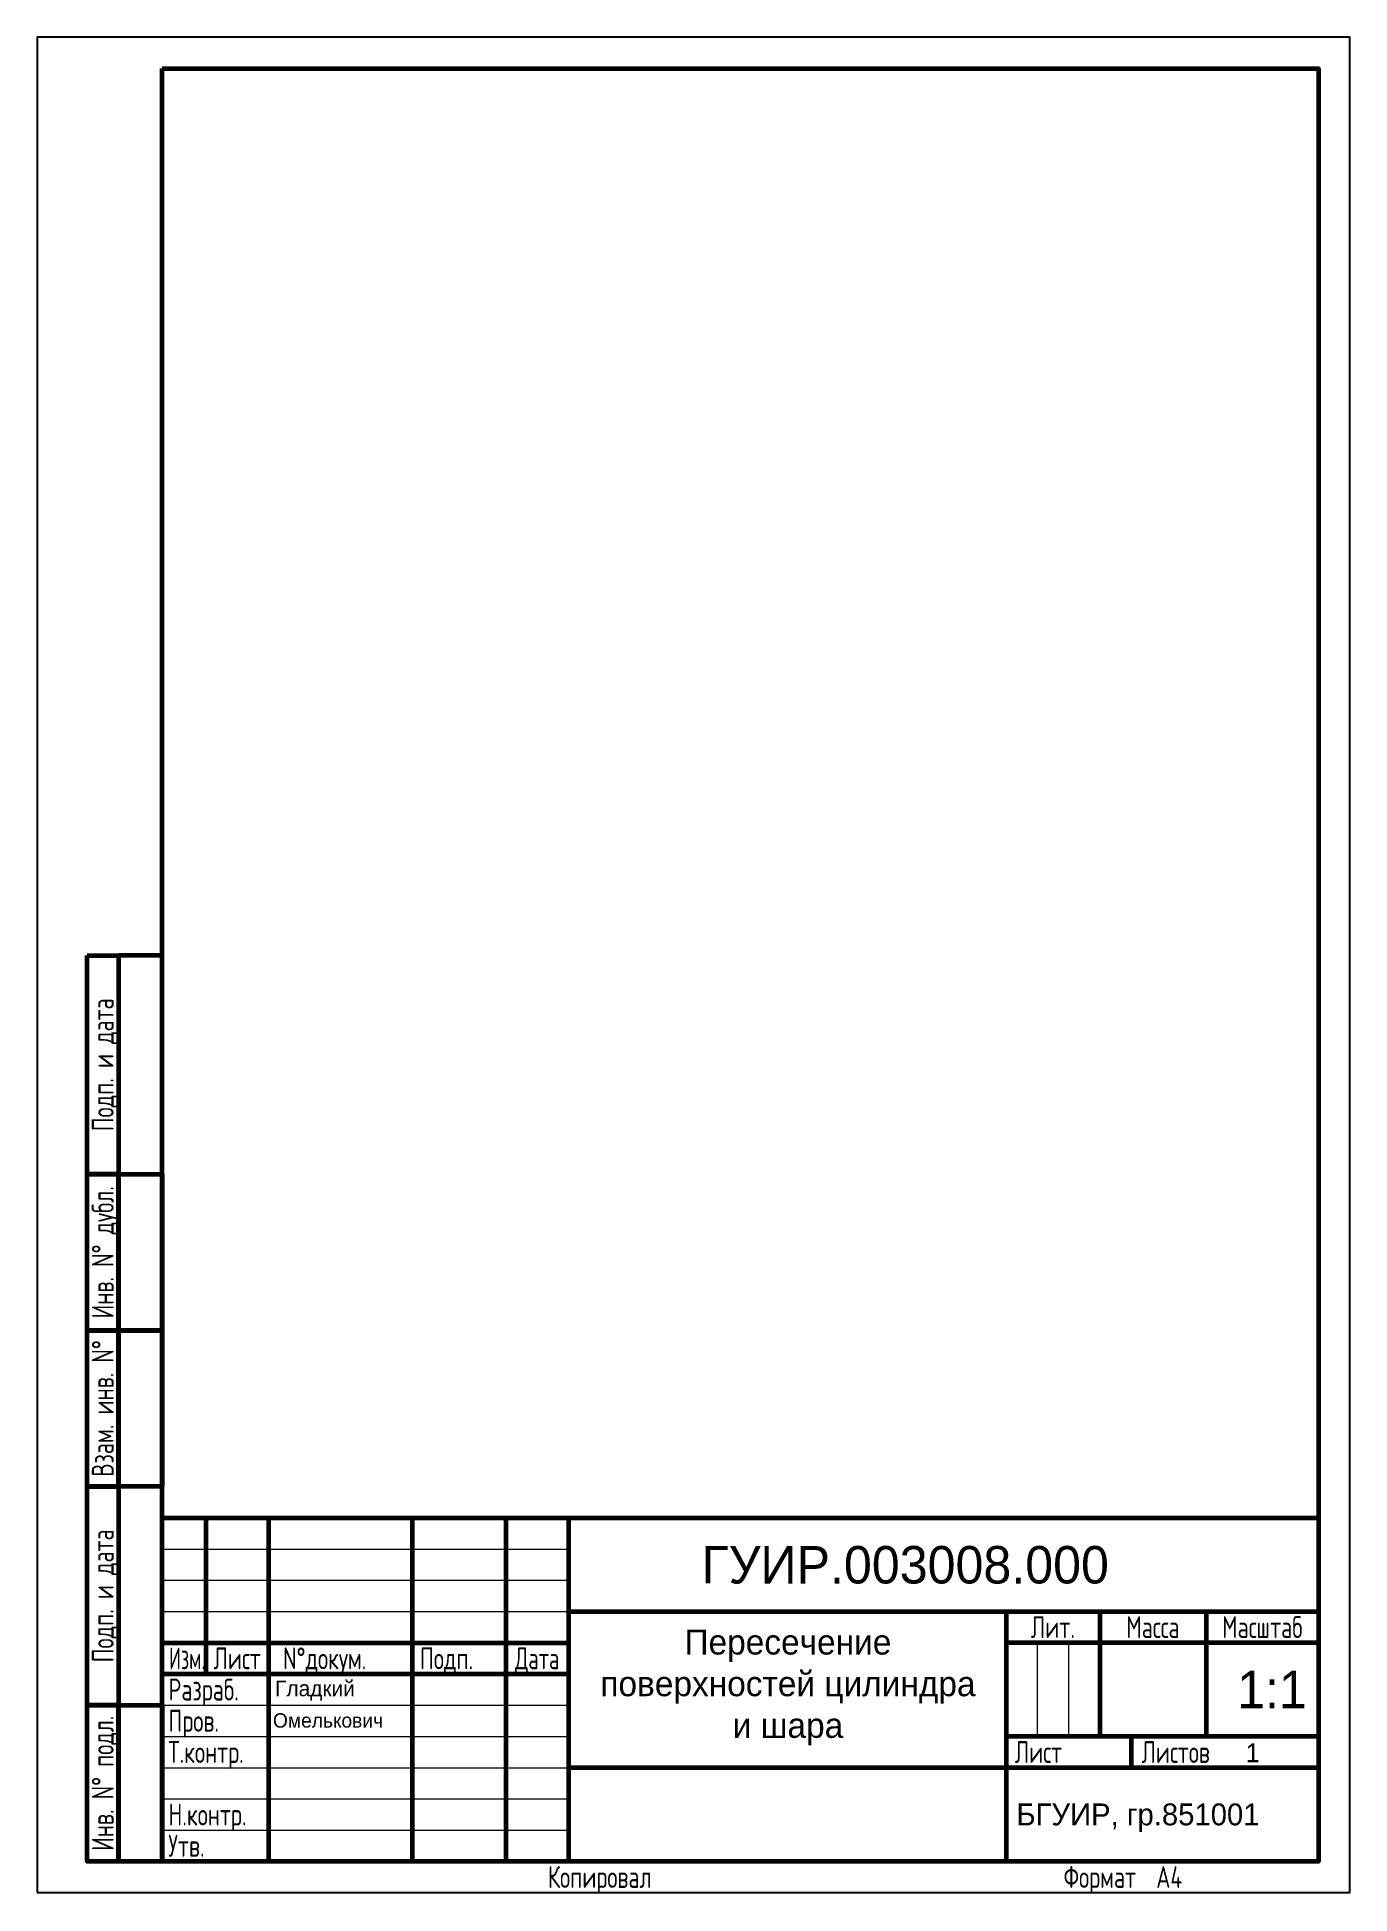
# Paper-space layout 'А4' of a CAD drawing. Header units: millimetres. Extents: x -3 to 207, y -3 to 294.
import ezdxf
from ezdxf.enums import TextEntityAlignment as Align

# ---------------------------------------------------------------- set-up
doc = ezdxf.new("R2010")
doc.units = ezdxf.units.MM
doc.layers.get('0').update_dxf_attribs({"color": 8})
doc.layers.add('VPORTS', color=3, linetype='Continuous', plot=False)
doc.layers.add('РАМКА', color=7, linetype='Continuous', lineweight=60)
doc.layers.add('ТОНКИЕ', color=7, linetype='Continuous', lineweight=20)
doc.styles.add('СПДС', font='geniso.shx', dxfattribs={"width": 0.8})

# ---------------------------------------------------------------- blocks, each defined once
blk = doc.blocks.new('*U2')
at = {"color": 0, "linetype": 'Continuous', "lineweight": 25}
blk.add_lwpolyline([(-210, 0), (0, 0), (0, 297), (-210, 297)], close=True, dxfattribs=at)
at = {"color": 0, "linetype": 'Continuous', "lineweight": -2}
for points in [[(-190, 292), (-5, 292), (-5, 5), (-190, 5)], [(-202, 150), (-197, 150), (-197, 115), (-202, 115)], [(-197, 115), (-190, 115), (-190, 150), (-197, 150)], [(-202, 115), (-197, 115), (-197, 90), (-202, 90)], [(-197, 115), (-190, 115), (-190, 90), (-197, 90)], [(-202, 90), (-197, 90), (-197, 65), (-202, 65)], [(-197, 90), (-190, 90), (-190, 65), (-197, 65)], [(-202, 65), (-197, 65), (-197, 30), (-202, 30)], [(-197, 30), (-190, 30), (-190, 65), (-197, 65)], [(-202, 30), (-197, 30), (-197, 5), (-202, 5)], [(-197, 30), (-190, 30), (-190, 5), (-197, 5)]]:
    blk.add_lwpolyline(points, close=True, dxfattribs=at)
at = {"color": 0, "linetype": 'Continuous', "lineweight": 20, "style": 'СПДС', "width": 0.8}
for s, p in [('Подп. и дата', (-199.5, 132.5)), ('Инв. N%%D дубл.', (-199.5, 102.5)), ('Взам. инв. N%%D', (-199.5, 77.5)), ('Подп. и дата', (-199.5, 47.5)), ('Инв. N%%D подл.', (-199.5, 17.5))]:
    blk.add_text(s, height=3.5, rotation=90, dxfattribs=at).set_placement(p, align=Align.MIDDLE_CENTER)
blk = doc.blocks.new('*U3')
at = {"color": 0, "linetype": 'Continuous', "lineweight": -2}
for p, q in [((-178, 55), (-178, 30)), ((-168, 55), (-168, 0)), ((-145, 55), (-145, 0)), ((-130, 55), (-130, 0)), ((-120, 55), (-120, 0)), ((-120, 40), (0, 40)), ((-50, 40), (-50, 0)), ((-35, 40), (-35, 20)), ((-18, 40), (-18, 20)), ((-185, 35), (-120, 35)), ((0, 35), (-50, 35)), ((-185, 30), (-120, 30)), ((0, 20), (-50, 20)), ((-30, 20), (-30, 15)), ((0, 15), (-120, 15))]:
    blk.add_line(p, q, dxfattribs=at)
at = {"color": 0, "linetype": 'Continuous', "lineweight": 20}
for p, q in [((-185, 50), (-120, 50)), ((-185, 45), (-120, 45)), ((-185, 40), (-120, 40)), ((-45, 35), (-45, 20)), ((-40, 35), (-40, 20)), ((-185, 25), (-120, 25)), ((-185, 20), (-120, 20)), ((-185, 15), (-120, 15)), ((-185, 10), (-120, 10)), ((-185, 5), (-120, 5))]:
    blk.add_line(p, q, dxfattribs=at)
at = {"color": 0, "linetype": 'Continuous', "lineweight": -2}
blk.add_lwpolyline([(-185, 55), (0, 55), (0, 0), (-185, 0)], close=True, dxfattribs=at)
at = {"color": 0, "linetype": 'Continuous', "lineweight": 20, "style": 'СПДС'}
for s, width, p in [('Лит.', 0.8, (-42.5, 37.5)), ('Масса', 0.8, (-26.5, 37.5)), ('Масштаб', 0.8, (-9, 37.5)), ('Изм.', 0.7, (-181, 32.5)), ('Лист', 0.8, (-173, 32.5)), ('N%%Dдокум.', 0.8, (-159, 32.5)), ('Подп.', 0.8, (-139.5, 32.5)), ('Дата', 0.75, (-125, 32.5)), ('Лист', 0.8, (-44.82, 17.5)), ('Листов', 0.8, (-22.86, 17.5)), ('Копировал', 0.8, (-115, -2.5)), ('Формат', 0.8, (-35, -2.5))]:
    blk.add_text(s, height=3.5, dxfattribs=dict(at, width=width)).set_placement(p, align=Align.MIDDLE_CENTER)
at = {"color": 0, "linetype": 'Continuous', "lineweight": 20, "style": 'СПДС', "flags": 8}
for tag, height, width, p in [('IZM1', 3.5, 0.8, (-181.5, 50.75)), ('LIST1', 3.5, 0.8, (-173, 50.75)), ('NDOC1', 3.5, 0.7, (-157, 50.75)), ('DAT1', 3.5, 0.6, (-125, 50.75)), ('IZM2', 3.5, 0.8, (-181.5, 45.75)), ('LIST2', 3.5, 0.8, (-173, 45.75)), ('NDOC2', 3.5, 0.7, (-157, 45.75)), ('DAT2', 3.5, 0.6, (-125, 45.75)), ('OBOZNACHEN', 5, 0.8, (-60, 45)), ('IZM3', 3.5, 0.8, (-181.5, 40.75)), ('LIST3', 3.5, 0.8, (-173, 40.75)), ('NDOC3', 3.5, 0.7, (-157, 40.75)), ('DAT3', 3.5, 0.6, (-125, 40.75)), ('IZM4', 3.5, 0.8, (-181.5, 35.75)), ('LIST4', 3.5, 0.8, (-173, 35.75)), ('NDOC4', 3.5, 0.7, (-157, 35.75)), ('DAT4', 3.5, 0.6, (-125, 35.75)), ('NAME-PRODUKT1', 3.5, 0.8, (-85, 32.5)), ('NAME-PRODUKT2', 3.5, 0.8, (-85, 28)), ('DATE1', 3.5, 0.6, (-125, 25.75)), ('NAME-PRODUKT3', 3.5, 0.8, (-85, 23.5)), ('DATE2', 3.5, 0.6, (-125, 20.75)), ('DATE3', 3.5, 0.6, (-125, 15.75)), ('NAME-DOCUMENT', 3.5, 0.8, (-84.97, 16.5)), ('DATE4', 3.5, 0.6, (-125, 10.75)), ('NAME-MAT1', 3.5, 0.8, (-85, 10)), ('DATE5', 3.5, 0.6, (-125, 5.75)), ('NAME-MAT2', 3.5, 0.8, (-85, 5.5)), ('ORGANIZATION', 5, 0.7, (-25, 5.5)), ('ORGANIZATION1', 3.5, 0.8, (-25, 8)), ('ORGANIZATION2', 3.5, 0.8, (-25, 3)), ('DATE6', 3.5, 0.6, (-125, 0.75)), ('NAME-MAT3', 3.5, 0.8, (-85, 1))]:
    blk.add_attdef(tag, text='', height=height, dxfattribs=dict(at, width=width)).set_placement(p, align=Align.CENTER)
for tag, p, width in [('JOB1', (-184, 25.75), 0.8), ('NAME1', (-167, 25.75), 0.7), ('JOB2', (-184, 20.75), 0.8), ('NAME2', (-167, 20.75), 0.7), ('JOB3', (-184, 15.75), 0.8), ('NAME3', (-167, 15.75), 0.7), ('JOB4', (-184, 10.75), 0.8), ('NAME4', (-167, 10.75), 0.7), ('JOB5', (-184, 5.75), 0.8), ('NAME5', (-167, 5.75), 0.7), ('JOB6', (-184, 0.75), 0.8), ('NAME6', (-167, 0.75), 0.7), ('FORMAT', (-25.97, -4.25), 0.8)]:
    blk.add_attdef(tag, p, '', height=3.5, dxfattribs=dict(at, width=width))
at = {"color": 0, "linetype": 'Continuous', "lineweight": 20, "style": 'СПДС', "width": 0.8, "flags": 8}
for tag, p in [('STAGE', (-47.5, 27.5)), ('MASSA', (-26.5, 27.5)), ('SCALE', (-9, 27.5)), ('LIST', (-35, 17.5)), ('LISTS', (-8.32, 17.5))]:
    blk.add_attdef(tag, text='', height=3.5, dxfattribs=at).set_placement(p, align=Align.MIDDLE_CENTER)

psp = doc.layouts.new('А4')

# ---------------------------------------------------------------- block references
at = {"layer": 'РАМКА'}
psp.add_blockref('*U2', (206.66, -3.06), dxfattribs=at)
ref = psp.add_blockref('*U3', (201.66, 1.94), dxfattribs=at)
ref.add_attrib('JOB1', 'Разраб.', (17.66, 27.69), dxfattribs={"layer": '0', "color": 0, "linetype": 'Continuous', "lineweight": 20, "height": 3.5, "style": 'СПДС', "width": 0.8})
ref.add_attrib('JOB2', 'Пров.', (17.66, 22.69), dxfattribs={"layer": '0', "color": 0, "linetype": 'Continuous', "lineweight": 20, "height": 3.5, "style": 'СПДС', "width": 0.8})
ref.add_attrib('JOB3', 'Т.контр.', (17.66, 17.69), dxfattribs={"layer": '0', "color": 0, "linetype": 'Continuous', "lineweight": 20, "height": 3.5, "style": 'СПДС', "width": 0.8})
ref.add_attrib('JOB5', 'Н.контр.', (17.66, 7.69), dxfattribs={"layer": '0', "color": 0, "linetype": 'Continuous', "lineweight": 20, "height": 3.5, "style": 'СПДС', "width": 0.8})
ref.add_attrib('JOB6', 'Утв.', (17.66, 2.69), dxfattribs={"layer": '0', "color": 0, "linetype": 'Continuous', "lineweight": 20, "height": 3.5, "style": 'СПДС', "width": 0.8})
ref.add_attrib('FORMAT', 'A4', (175.69, -2.31), dxfattribs={"layer": '0', "color": 0, "linetype": 'Continuous', "lineweight": 20, "height": 3.5, "style": 'СПДС', "width": 0.8})

# ---------------------------------------------------------------- texts
at = {"attachment_point": 1}
for s, width, insert, char_height in [('ГУИР.003008.000', 104.3663, (102.94, 52.42), 6), ('\\pxqc;Пересечение поверхностей цилиндра и шара', 60.1853, (86.68, 39.05), 4), ('Гладкий', 21.3801, (34.73, 30.87), 2.5), ('1:1', 14.7715, (188.63, 32.46), 6), ('Омелькович', 21.3801, (34.38, 25.65), 2.3), ('1', 10.04, (190.01, 20.82), 3)]:
    psp.add_mtext_dynamic_manual_height_columns(s, width=width, gutter_width=12.5, heights=[0], dxfattribs=dict(at, insert=insert, char_height=char_height))
at = {"layer": 'ТОНКИЕ', "insert": (153.32, 11.21), "char_height": 3.5, "attachment_point": 1}
psp.add_mtext_dynamic_manual_height_columns('БГУИР, гр.851001', width=67.914, gutter_width=12.5, heights=[0], dxfattribs=at)

# ---------------------------------------------------------------- viewports
at = {"layer": 'VPORTS'}
psp.add_viewport(center=(109.16, 172.94), size=(185, 232), view_center_point=(210, 148.5), view_height=232, dxfattribs=at)

doc.saveas('drawing.dxf')
